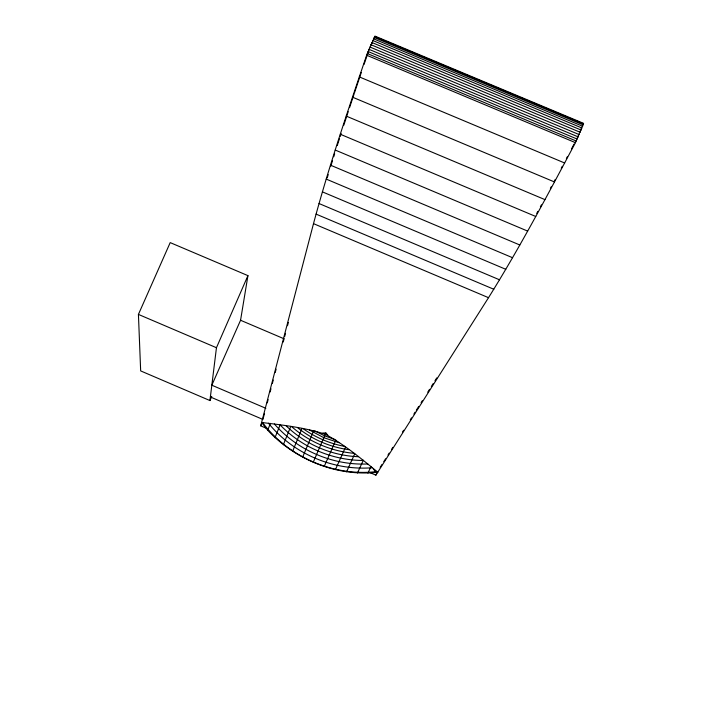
<?xml version="1.0" encoding="UTF-8"?>
<svg xmlns="http://www.w3.org/2000/svg" width="722" height="722" viewBox="0 0 722 722"><rect width="100%" height="100%" fill="white"/><g stroke="black" fill="none" stroke-linecap="round" stroke-linejoin="round"><path stroke-width="1.08" d="M209.931 400.557L216.456 347.715L247.935 275.633L170.202 242.61L138.425 314.413L140.664 370.909L209.931 400.557L211.754 396.441M369.718 472.504L375.891 475.148L488.514 297.681C519.903 247.402 547.601 194.949 575.443 142.658L583.575 123.354L374.935 36.1L366.641 55.224C347.796 110.989 328.754 166.764 313.501 223.649L260.723 425.854L267.916 428.931M265.84 408.3L211.826 385.205L240.561 320.261L247.935 275.633M264.514 413.372L262.916 419.446L210.373 396.965M267.266 402.867L268.124 399.609M270.118 392.001L270.976 388.743M272.402 383.31L273.25 380.043M275.253 372.435L276.102 369.177M283.232 342.011L284.089 338.753M284.658 336.578L285.515 333.32M287.509 325.712L288.367 322.454M580.849 129.743L580.948 128.967M364.059 64.402L368.581 51.136M368.951 50.098L369.312 49.114M580.298 131.251L580.614 130.42M270.425 423.363L267.7 430.213C295.289 459.815 337.273 476.962 377.768 472.188C361.117 458.506 344.25 444.436 325.288 434.247C304.819 427.568 282.997 425.077 261.599 422.478L267.7 430.213M280.19 424.698L274.983 437.676M290.776 426.395L283.349 444.734M302.022 428.381L292.627 451.241M313.772 430.601L302.671 457.089M375.891 475.148L377.155 472.125M313.285 462.152L325.848 432.956L327.851 435.158M260.723 425.854L261.59 423.85M324.277 466.34L335.865 440.041M335.441 469.58L345.567 447.008M346.578 471.809L354.773 453.768M371.09 44.827L372.209 42.445M357.471 473L363.31 460.257M367.931 473.127L371.027 466.412M578.502 135.429L577.058 138.407M566.4 158.542L567.411 156.62M571.472 148.949L574.008 144.156M380.169 467.369L381.974 464.508M383.779 461.656L385.584 458.804M387.994 454.995L389.203 453.091M391.613 449.283L392.813 447.378M402.452 432.153L403.652 430.249M410.276 419.78L411.486 417.876M413.896 414.067L415.096 412.163M416.305 410.258L418.706 406.45M421.116 402.641L422.325 400.737M427.74 392.172L429.554 389.32M431.359 386.46L433.164 383.608M434.969 380.756L436.774 377.895M372.489 467.721C333.501 471.033 292.988 453.705 268.467 423.209M376.983 471.556C334.06 476.764 288.457 457.252 262.6 422.605M363.518 460.446L363.211 460.465C332.237 460.356 301.57 447.252 280.109 424.906L279.91 424.671M367.85 463.966C332.914 465.609 297.311 450.384 274.378 423.967M322.851 433.029L325.848 432.956M358.509 456.719C331.705 455.726 305.28 444.436 286.056 425.727M349.006 449.698C330.369 447.252 312.346 439.545 297.708 427.749M354.123 453.335C331.118 451.286 308.908 441.792 291.544 426.567M339.214 442.721L323.79 437.703L309.521 430.023M344.584 446.395C329.692 443.552 315.487 437.478 303.15 428.669M334.873 439.508L324.602 435.826L314.846 430.944M374.619 36.524L583.493 123.886M374.113 37.427L583.205 124.879M373.445 38.753L582.708 126.287M372.642 40.45L582.04 128.047M371.74 42.445L581.219 130.086M370.783 44.647L580.28 132.316M369.817 46.966L579.27 134.626M368.879 49.276L578.241 136.909M368.012 51.488L577.221 139.075M367.254 53.5L576.282 141.025M366.641 55.224L575.443 142.658M359.276 76.884L564.667 163.001M352.471 97.154L554.514 181.98M346.208 116.089L544.966 199.624M340.288 134.238L535.733 216.474M335.225 150.05L527.629 231.085M330.477 165.167L519.813 244.984M326.209 179.092L512.53 257.7M322.391 191.862L505.779 269.297M319.007 203.523L499.534 279.802M316.055 214.1L493.785 289.242M313.501 223.649L488.514 297.681M240.561 320.261L283.899 338.717M138.425 314.413L216.456 347.715M374.682 470.87L377.768 472.188M373.382 469.318L375.052 470.636M327.219 177.901A1509.106 47.959 -68.1 0 1 328.212 174.607M330.793 166.177A1509.106 47.959 -68.1 0 1 332.499 160.69M333.717 156.782A1509.106 47.959 -68.1 0 1 334.656 153.795M337.246 145.582A1509.106 47.959 -68.1 0 1 339.475 138.597M340.134 136.557A1509.106 47.959 -68.1 0 1 341.127 133.462M343.789 125.24A1509.106 47.959 -68.1 0 1 348.221 111.675M349.565 107.596A1509.106 47.959 -68.1 0 1 354.114 93.887M354.484 92.804A1509.106 47.959 -68.1 0 1 361.271 72.588M562.267 166.295A1518.944 52.318 -65.4 0 1 561.256 168.199M555.182 179.507A1518.944 52.318 -65.4 0 1 554.108 181.52M551.437 186.456A1518.944 52.318 -65.4 0 1 550.39 188.406M541.437 204.858A1518.944 52.318 -65.4 0 1 540.39 206.754M537.827 211.429A1518.944 52.318 -65.4 0 1 536.753 213.378"/></g></svg>
